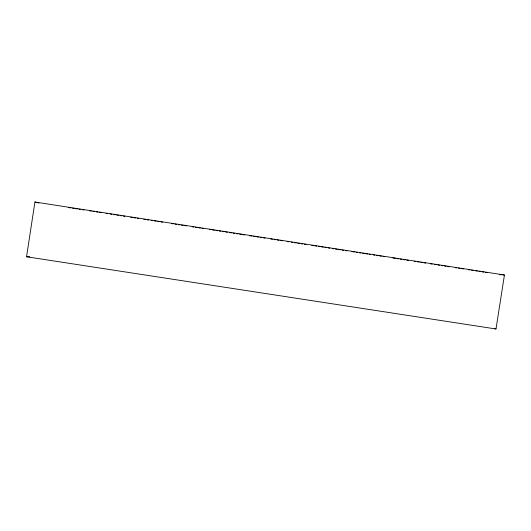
<?xml version="1.0" encoding="UTF-8"?>
<svg xmlns="http://www.w3.org/2000/svg" width="531" height="531" viewBox="0 0 531 531"><rect width="100%" height="100%" fill="white"/><g stroke="black" fill="none" stroke-linecap="round" stroke-linejoin="round"><path stroke-width="0.8" d="M26.55 256.758L34.927 202.012L504.45 275.012L496 328.988L26.55 256.758L29.836 256.778M499.512 274.693L501.158 274.799M502.804 274.905L504.45 275.012M68.406 207.555L70.862 207.94M72.501 208.192L74.141 208.444M75.78 208.703L77.42 208.955M79.053 209.214L80.692 209.466M82.332 209.718L83.971 209.977M89.706 210.867L91.345 211.119M92.985 211.378L94.624 211.63M96.264 211.889L97.903 212.141M99.543 212.393L101.175 212.652M106.094 213.416L107.733 213.668M110.189 214.053L111.829 214.305M113.468 214.564L115.108 214.816M116.747 215.068L118.386 215.327M120.026 215.579L121.665 215.838M123.305 216.09L124.938 216.343M130.679 217.239L132.312 217.491M133.951 217.743L135.591 218.002M137.23 218.254L138.87 218.513M143.788 219.276L145.428 219.529M147.067 219.788L148.7 220.04M151.162 220.418L152.802 220.677M154.441 220.929L156.074 221.188M157.714 221.44L159.353 221.692M160.993 221.951L162.632 222.204M171.646 223.604L173.285 223.863M174.925 224.115L176.564 224.367M178.204 224.626L179.836 224.879M181.476 225.137L183.115 225.39M184.755 225.642L186.394 225.901M192.129 226.79L193.769 227.042M195.408 227.301L197.047 227.553M198.687 227.812L200.326 228.065M201.959 228.317L203.599 228.576M209.34 229.465L210.973 229.717M212.612 229.976L214.252 230.228M215.891 230.487L217.531 230.739M219.17 230.992L220.81 231.25M222.449 231.503L224.089 231.762M225.721 232.014L227.361 232.266M229.823 232.651L231.463 232.903M233.096 233.162L234.735 233.414M236.375 233.667L238.014 233.925M239.654 234.178L241.293 234.436M242.932 234.689L244.572 234.941M249.484 235.711L251.946 236.089M253.586 236.341L255.225 236.6M256.858 236.853L258.497 237.111M260.137 237.364L261.776 237.616M263.416 237.875L265.055 238.127M270.79 239.016L272.43 239.275M274.069 239.527L275.708 239.786M277.348 240.039L278.987 240.291M280.62 240.55L282.26 240.802M287.178 241.565L288.818 241.824M291.273 242.202L292.913 242.461M294.552 242.713L296.192 242.966M297.831 243.225L299.471 243.477M301.11 243.736L302.743 243.988M304.382 244.24L306.022 244.499M311.757 245.388L313.396 245.641M315.036 245.899L316.675 246.152M318.315 246.411L319.954 246.663M321.594 246.915L323.233 247.174M324.872 247.426L326.505 247.685M328.145 247.937L329.784 248.189M332.247 248.574L333.88 248.827M335.519 249.085L337.158 249.338M338.798 249.59L340.437 249.849M342.077 250.101L343.716 250.36M345.356 250.612L346.995 250.864M351.907 251.628L354.369 252.013M356.009 252.265L357.642 252.524M359.281 252.776L360.921 253.035M362.56 253.287L364.2 253.539M365.839 253.798L367.479 254.05M369.118 254.309L370.757 254.561M373.213 254.94L374.853 255.199M376.492 255.451L378.132 255.71M379.771 255.962L381.404 256.214M383.043 256.473L384.683 256.725M392.88 258L395.336 258.385M396.976 258.637L398.615 258.889M400.255 259.148L401.894 259.4M403.527 259.659L405.166 259.911M406.806 260.163L408.445 260.422M414.18 261.312L415.819 261.564M417.459 261.823L419.098 262.075M420.738 262.334L422.377 262.586M424.017 262.838L425.656 263.097M430.568 263.861L432.207 264.113M434.663 264.498L436.303 264.75M437.942 265.009L439.582 265.261M441.221 265.513L442.861 265.772M444.5 266.024L446.14 266.283M447.779 266.535L449.418 266.788M455.153 267.684L456.793 267.936M458.426 268.188L460.065 268.447M461.704 268.699L463.344 268.958M468.262 269.721L469.902 269.974M471.541 270.233L473.181 270.485M475.637 270.863L477.276 271.122M478.916 271.374L480.555 271.633M482.188 271.885L483.827 272.137M485.467 272.396L487.106 272.649M34.927 202.012L38.922 203.068M494.407 328.53L496 328.988"/></g></svg>
